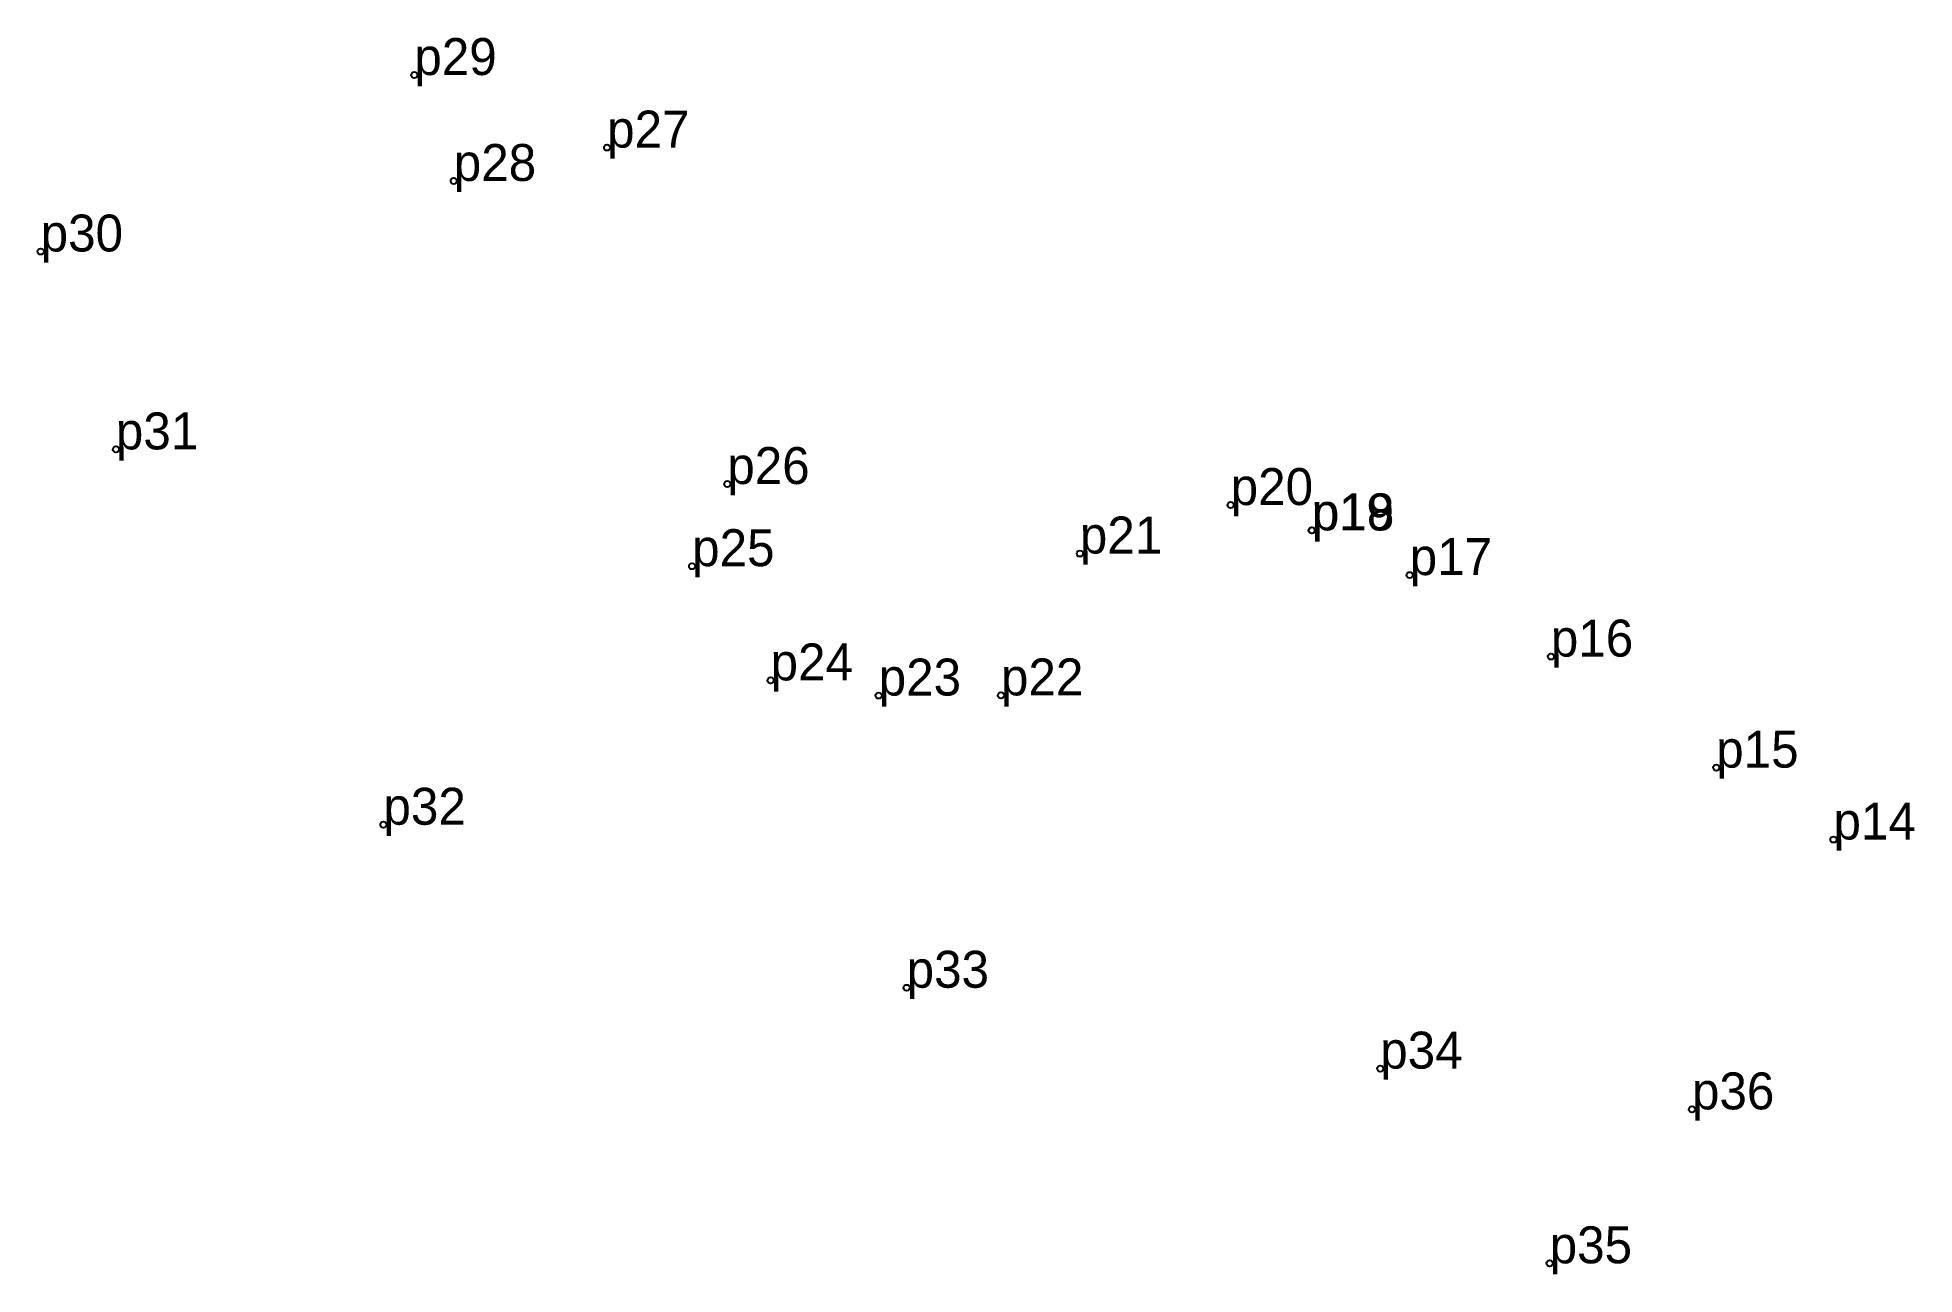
# Model space of a CAD drawing. Extents: x 547323 to 554828, y 1839640 to 1845147.
# Drawn here: x 553805.5 to 553896.9, y 1839640.4 to 1839700.7 of the extents above.
import ezdxf

# ---------------------------------------------------------------- set-up
doc = ezdxf.new("R2010")
doc.units = 0
doc.layers.add('Level 12', color=7, linetype='Continuous')
doc.layers.add('Level 7', color=7, linetype='Continuous')

msp = doc.modelspace()

# ---------------------------------------------------------------- linework, layer by layer
at = {"layer": 'Level 7'}
for centre in [(553823.813, 1839698.841), (553833.209, 1839695.307), (553825.735, 1839693.679), (553805.602, 1839690.242), (553809.268, 1839680.6), (553839.064, 1839678.913), (553863.595, 1839677.889), (553867.535, 1839676.655), (553867.555, 1839676.654), (553856.245, 1839675.527), (553837.352, 1839674.91), (553872.319, 1839674.475), (553879.198, 1839670.505), (553841.173, 1839669.344), (553846.442, 1839668.607), (553852.4, 1839668.614), (553887.257, 1839665.094), (553822.308, 1839662.312), (553892.972, 1839661.592), (553847.804, 1839654.369), (553870.883, 1839650.429), (553886.074, 1839648.442), (553879.14, 1839640.942)]:
    msp.add_circle(centre, 0.15, dxfattribs=at)

# ---------------------------------------------------------------- texts
at = {"layer": 'Level 12'}
for s, p in [('p29', (553823.813, 1839698.841)), ('p27', (553833.209, 1839695.307)), ('p28', (553825.735, 1839693.679)), ('p30', (553805.602, 1839690.242)), ('p31', (553809.268, 1839680.6)), ('p26', (553839.064, 1839678.913)), ('p20', (553863.595, 1839677.889)), ('p19', (553867.535, 1839676.655)), ('p18', (553867.555, 1839676.654)), ('p25', (553837.352, 1839674.91)), ('p21', (553856.245, 1839675.527)), ('p17', (553872.319, 1839674.475)), ('p16', (553879.198, 1839670.505)), ('p24', (553841.173, 1839669.344)), ('p23', (553846.442, 1839668.607)), ('p22', (553852.4, 1839668.614)), ('p15', (553887.257, 1839665.094)), ('p32', (553822.308, 1839662.312)), ('p14', (553892.972, 1839661.592)), ('p33', (553847.804, 1839654.369)), ('p34', (553870.883, 1839650.429)), ('p36', (553886.074, 1839648.442)), ('p35', (553879.14, 1839640.942))]:
    msp.add_text(s, height=1.8, dxfattribs=at).set_placement(p)

doc.saveas('drawing.dxf')
